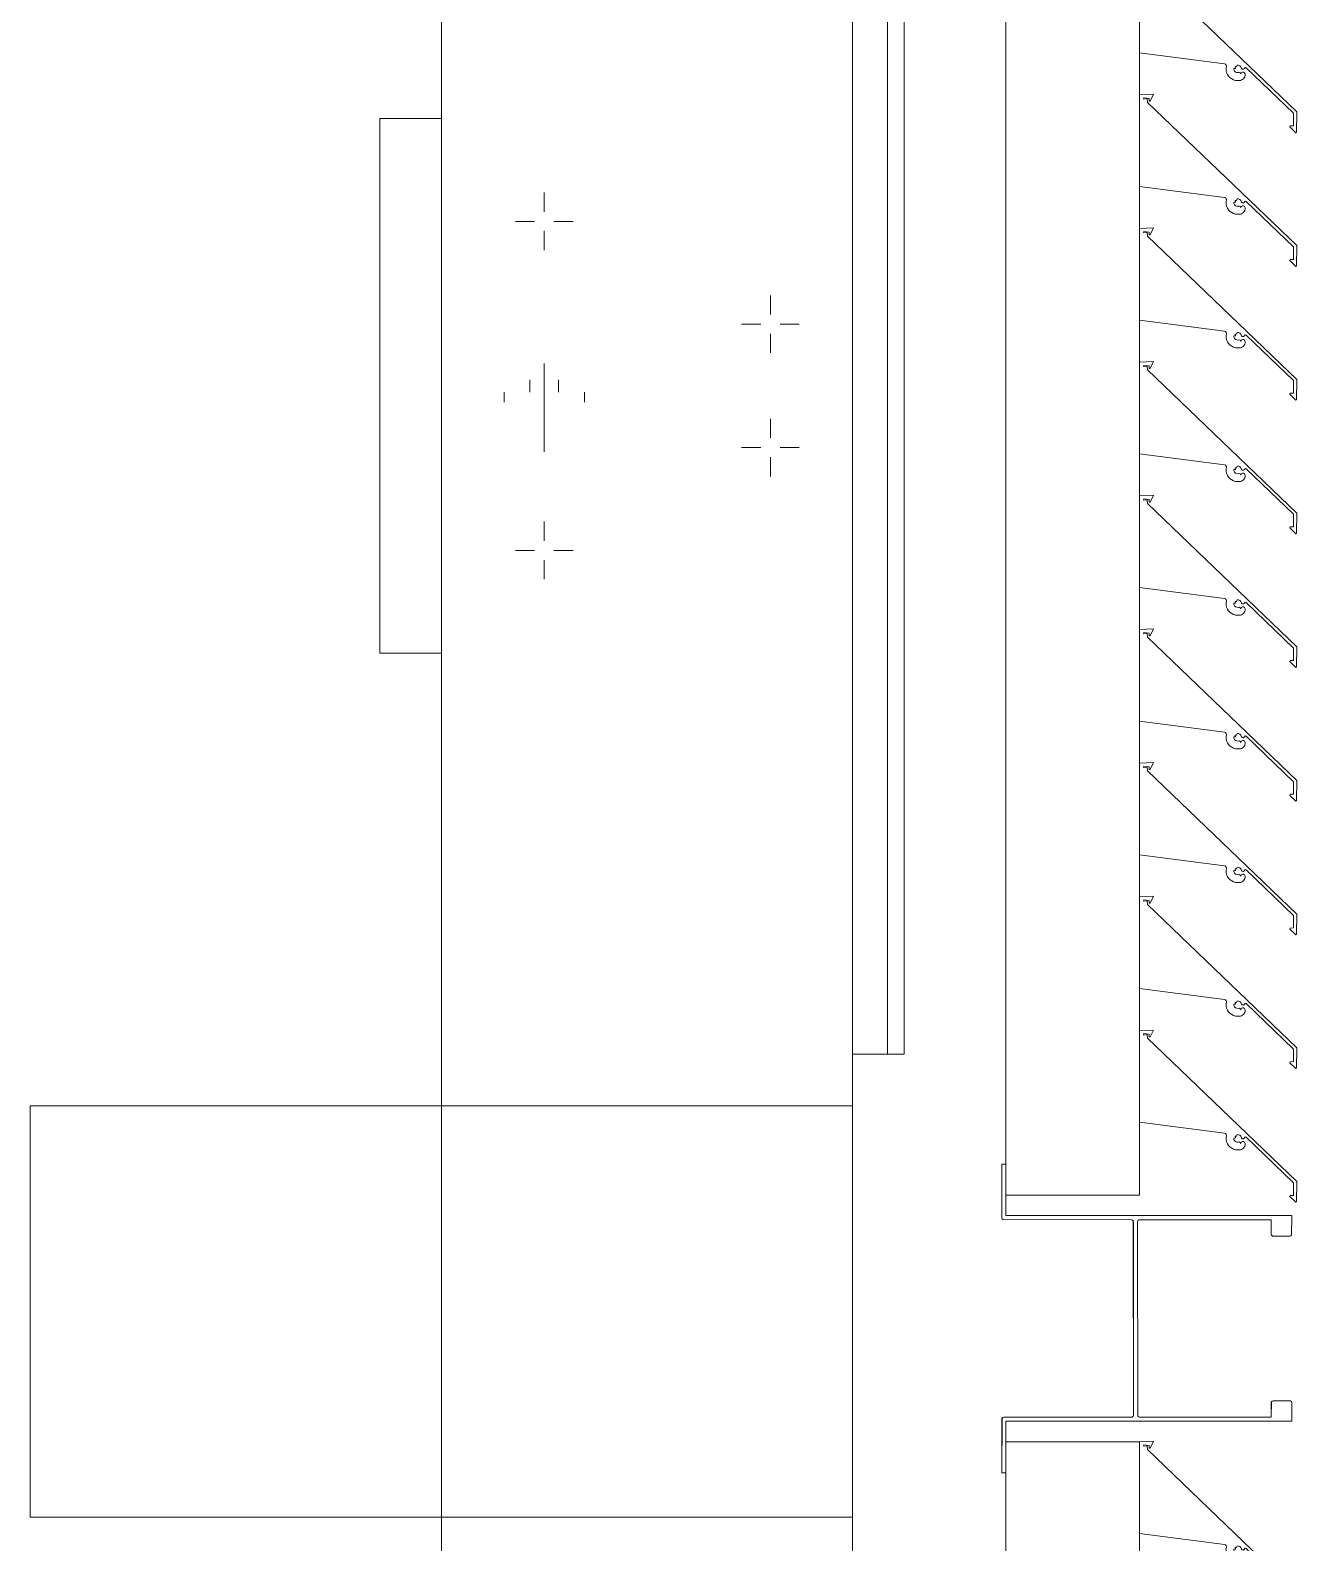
# Model space of a CAD drawing. Header units: millimetres. Extents: x -220592 to 404889, y -217665 to 38245.
# Drawn here: x -720.58 to -714.42, y -1257.31 to -1249.95 of the extents above; entities that cross this region are included whole.
import ezdxf

# ---------------------------------------------------------------- set-up
doc = ezdxf.new("R2010")
doc.units = ezdxf.units.MM
doc.linetypes.add('XKITLINE00', pattern=[0])
doc.linetypes.add('XKITLINE02', pattern=[4, 2, -2])
doc.layers.add('Bolt', color=7, linetype='Continuous', lineweight=0)
doc.layers.add('Part', color=7, linetype='Continuous', lineweight=0)

# ---------------------------------------------------------------- blocks, each defined once
blk = doc.blocks.new('*A15046')
at = {"layer": 'Part', "color": 7, "linetype": 'XKITLINE00', "lineweight": 0}
for p, q in [((92.53, 356.643483), (92.53, 93.899527)), ((94.53, 93.899527), (94.53, 244.699959))]:
    blk.add_line(p, q, dxfattribs=at)
blk = doc.blocks.new('*A15638')
at = {"layer": 'Part', "color": 7, "linetype": 'XKITLINE00', "lineweight": 0}
for p, q in [((94.700136, 154.15), (94.700136, 181.4)), ((94.780136, 154.15), (94.780136, 181.4)), ((94.53, 154.15), (94.780136, 154.15))]:
    blk.add_line(p, q, dxfattribs=at)
blk = doc.blocks.new('*A15646')
at = {"layer": 'Part', "color": 7, "linetype": 'XKITLINE00', "lineweight": 0}
for p, q in [((95.925304, 167.26533), (95.275304, 167.26533)), ((95.275304, 167.26533), (95.275304, 153.465444)), ((95.925304, 167.26533), (95.925304, 153.465444)), ((95.925304, 153.465444), (95.275304, 153.465444))]:
    blk.add_line(p, q, dxfattribs=at)
blk = doc.blocks.new('*A15658')
at = {"layer": 'Part', "color": 7, "linetype": 'XKITLINE00', "lineweight": 0}
for p, q in [((95.925304, 159.465326), (95.992799, 159.46794)), ((95.947029, 159.450196), (95.944993, 159.443623)), ((95.944993, 159.443623), (95.962009, 159.446527)), ((95.972012, 159.447056), (95.947029, 159.450196)), ((95.962009, 159.446527), (95.964906, 159.427984)), ((95.972141, 159.434865), (95.972012, 159.447056)), ((95.992799, 159.46794), (95.977264, 159.434453)), ((95.964906, 159.427984), (96.690028, 158.731738)), ((95.977264, 159.434453), (95.972141, 159.434865)), ((96.339112, 158.966618), (95.925304, 159.019622)), ((96.344187, 158.964428), (96.339112, 158.966618)), ((96.347324, 158.959876), (96.344187, 158.964428)), ((96.346077, 158.94422), (96.347563, 158.954354)), ((96.346452, 158.933984), (96.346077, 158.94422)), ((96.348675, 158.923985), (96.346452, 158.933984)), ((96.347563, 158.954354), (96.347324, 158.959876)), ((96.391775, 158.943926), (96.38407, 158.94282)), ((96.38407, 158.94282), (96.384639, 158.936336)), ((96.384639, 158.936336), (96.387441, 158.930462)), ((96.387441, 158.930462), (96.392123, 158.92594)), ((96.397771, 158.95193), (96.390606, 158.950986)), ((96.390606, 158.950986), (96.391775, 158.943926)), ((96.400093, 158.95932), (96.397771, 158.95193)), ((96.406765, 158.958898), (96.400093, 158.95932)), ((96.412841, 158.956108), (96.406765, 158.958898)), ((96.417508, 158.951322), (96.412841, 158.956108)), ((96.420622, 158.943748), (96.417508, 158.951322)), ((96.424805, 158.939591), (96.420622, 158.943748)), ((96.430699, 158.939385), (96.424805, 158.939591)), ((96.435163, 158.943239), (96.430699, 158.939385)), ((96.438818, 158.947866), (96.435163, 158.943239)), ((96.443977, 158.946774), (96.438818, 158.947866)), ((96.674993, 158.725371), (96.443977, 158.946774)), ((96.352673, 158.914555), (96.348675, 158.923985)), ((96.358313, 158.906005), (96.352673, 158.914555)), ((96.365409, 158.898618), (96.358313, 158.906005)), ((96.373725, 158.89264), (96.365409, 158.898618)), ((96.382988, 158.888267), (96.373725, 158.89264)), ((96.392889, 158.885644), (96.382988, 158.888267)), ((96.392123, 158.92594), (96.398091, 158.923342)), ((96.403102, 158.884859), (96.392889, 158.885644)), ((96.398091, 158.923342), (96.404591, 158.922998)), ((96.409901, 158.884957), (96.403102, 158.884859)), ((96.404591, 158.922998), (96.410509, 158.923903)), ((96.415629, 158.885593), (96.409901, 158.884957)), ((96.410509, 158.923903), (96.41532, 158.921496)), ((96.41532, 158.921496), (96.41735, 158.916515)), ((96.42113, 158.887312), (96.415629, 158.885593)), ((96.41735, 158.916515), (96.420292, 158.921987)), ((96.420292, 158.921987), (96.425448, 158.925205)), ((96.4262, 158.890052), (96.42113, 158.887312)), ((96.425448, 158.925205), (96.431526, 158.925193)), ((96.430653, 158.89371), (96.4262, 158.890052)), ((96.434325, 158.898153), (96.430653, 158.89371)), ((96.431526, 158.925193), (96.43667, 158.921956)), ((96.437079, 158.903216), (96.434325, 158.898153)), ((96.43667, 158.921956), (96.43931, 158.916482)), ((96.438814, 158.908712), (96.437079, 158.903216)), ((96.43931, 158.916482), (96.438814, 158.908712)), ((96.67465, 158.664025), (96.674993, 158.725371)), ((96.690028, 158.731738), (96.689475, 158.632587)), ((96.656145, 158.659007), (96.65723, 158.663928)), ((96.684794, 158.630119), (96.656145, 158.659007)), ((96.65723, 158.663928), (96.67465, 158.664025)), ((96.689475, 158.632587), (96.684794, 158.630119))]:
    blk.add_line(p, q, dxfattribs=at)
blk = doc.blocks.new('*A15659')
at = {"layer": 'Part', "color": 7, "linetype": 'XKITLINE00', "lineweight": 0}
for p, q in [((95.925304, 158.815326), (95.992799, 158.81794)), ((95.947029, 158.800196), (95.944993, 158.793623)), ((95.944993, 158.793623), (95.962009, 158.796527)), ((95.972012, 158.797056), (95.947029, 158.800196)), ((95.962009, 158.796527), (95.964906, 158.777984)), ((95.972141, 158.784865), (95.972012, 158.797056)), ((95.977264, 158.784453), (95.972141, 158.784865)), ((95.992799, 158.81794), (95.977264, 158.784453)), ((95.964906, 158.777984), (96.690028, 158.081738)), ((96.339112, 158.316618), (95.925304, 158.369622)), ((96.344187, 158.314428), (96.339112, 158.316618)), ((96.347324, 158.309876), (96.344187, 158.314428)), ((96.346077, 158.29422), (96.347563, 158.304354)), ((96.346452, 158.283984), (96.346077, 158.29422)), ((96.348675, 158.273985), (96.346452, 158.283984)), ((96.347563, 158.304354), (96.347324, 158.309876)), ((96.352673, 158.264555), (96.348675, 158.273985)), ((96.391775, 158.293926), (96.38407, 158.29282)), ((96.38407, 158.29282), (96.384639, 158.286336)), ((96.384639, 158.286336), (96.387441, 158.280462)), ((96.387441, 158.280462), (96.392123, 158.27594)), ((96.397771, 158.30193), (96.390606, 158.300986)), ((96.390606, 158.300986), (96.391775, 158.293926)), ((96.392123, 158.27594), (96.398091, 158.273342)), ((96.400093, 158.30932), (96.397771, 158.30193)), ((96.398091, 158.273342), (96.404591, 158.272998)), ((96.406765, 158.308898), (96.400093, 158.30932)), ((96.404591, 158.272998), (96.410509, 158.273903)), ((96.412841, 158.306108), (96.406765, 158.308898)), ((96.410509, 158.273903), (96.41532, 158.271496)), ((96.417508, 158.301322), (96.412841, 158.306108)), ((96.41532, 158.271496), (96.41735, 158.266515)), ((96.41735, 158.266515), (96.420292, 158.271987)), ((96.420622, 158.293748), (96.417508, 158.301322)), ((96.420292, 158.271987), (96.425448, 158.275205)), ((96.424805, 158.289591), (96.420622, 158.293748)), ((96.430699, 158.289385), (96.424805, 158.289591)), ((96.425448, 158.275205), (96.431526, 158.275193)), ((96.435163, 158.293239), (96.430699, 158.289385)), ((96.431526, 158.275193), (96.43667, 158.271956)), ((96.438818, 158.297866), (96.435163, 158.293239)), ((96.43667, 158.271956), (96.43931, 158.266482)), ((96.443977, 158.296774), (96.438818, 158.297866)), ((96.674993, 158.075371), (96.443977, 158.296774)), ((96.358313, 158.256005), (96.352673, 158.264555)), ((96.365409, 158.248618), (96.358313, 158.256005)), ((96.373725, 158.24264), (96.365409, 158.248618)), ((96.382988, 158.238267), (96.373725, 158.24264)), ((96.392889, 158.235644), (96.382988, 158.238267)), ((96.403102, 158.234859), (96.392889, 158.235644)), ((96.409901, 158.234957), (96.403102, 158.234859)), ((96.415629, 158.235593), (96.409901, 158.234957)), ((96.42113, 158.237312), (96.415629, 158.235593)), ((96.4262, 158.240052), (96.42113, 158.237312)), ((96.430653, 158.24371), (96.4262, 158.240052)), ((96.434325, 158.248153), (96.430653, 158.24371)), ((96.437079, 158.253216), (96.434325, 158.248153)), ((96.438814, 158.258712), (96.437079, 158.253216)), ((96.43931, 158.266482), (96.438814, 158.258712)), ((96.67465, 158.014025), (96.674993, 158.075371)), ((96.690028, 158.081738), (96.689475, 157.982587)), ((96.656145, 158.009007), (96.65723, 158.013928)), ((96.684794, 157.980119), (96.656145, 158.009007)), ((96.65723, 158.013928), (96.67465, 158.014025)), ((96.689475, 157.982587), (96.684794, 157.980119))]:
    blk.add_line(p, q, dxfattribs=at)
blk = doc.blocks.new('*A15660')
at = {"layer": 'Part', "color": 7, "linetype": 'XKITLINE00', "lineweight": 0}
for p, q in [((95.925304, 158.165326), (95.992799, 158.16794)), ((95.947029, 158.150196), (95.944993, 158.143623)), ((95.944993, 158.143623), (95.962009, 158.146527)), ((95.972012, 158.147056), (95.947029, 158.150196)), ((95.962009, 158.146527), (95.964906, 158.127984)), ((95.964906, 158.127984), (96.690028, 157.431738)), ((95.972141, 158.134865), (95.972012, 158.147056)), ((95.977264, 158.134453), (95.972141, 158.134865)), ((95.992799, 158.16794), (95.977264, 158.134453)), ((96.339112, 157.666618), (95.925304, 157.719622)), ((96.344187, 157.664428), (96.339112, 157.666618)), ((96.347324, 157.659876), (96.344187, 157.664428)), ((96.346077, 157.64422), (96.347563, 157.654354)), ((96.346452, 157.633984), (96.346077, 157.64422)), ((96.348675, 157.623985), (96.346452, 157.633984)), ((96.347563, 157.654354), (96.347324, 157.659876)), ((96.352673, 157.614555), (96.348675, 157.623985)), ((96.358313, 157.606005), (96.352673, 157.614555)), ((96.365409, 157.598618), (96.358313, 157.606005)), ((96.391775, 157.643926), (96.38407, 157.64282)), ((96.38407, 157.64282), (96.384639, 157.636336)), ((96.384639, 157.636336), (96.387441, 157.630462)), ((96.387441, 157.630462), (96.392123, 157.62594)), ((96.397771, 157.65193), (96.390606, 157.650986)), ((96.390606, 157.650986), (96.391775, 157.643926)), ((96.392123, 157.62594), (96.398091, 157.623342)), ((96.400093, 157.65932), (96.397771, 157.65193)), ((96.398091, 157.623342), (96.404591, 157.622998)), ((96.406765, 157.658898), (96.400093, 157.65932)), ((96.404591, 157.622998), (96.410509, 157.623903)), ((96.412841, 157.656108), (96.406765, 157.658898)), ((96.410509, 157.623903), (96.41532, 157.621496)), ((96.417508, 157.651322), (96.412841, 157.656108)), ((96.41532, 157.621496), (96.41735, 157.616515)), ((96.41735, 157.616515), (96.420292, 157.621987)), ((96.420622, 157.643748), (96.417508, 157.651322)), ((96.420292, 157.621987), (96.425448, 157.625205)), ((96.424805, 157.639591), (96.420622, 157.643748)), ((96.430699, 157.639385), (96.424805, 157.639591)), ((96.425448, 157.625205), (96.431526, 157.625193)), ((96.435163, 157.643239), (96.430699, 157.639385)), ((96.431526, 157.625193), (96.43667, 157.621956)), ((96.438818, 157.647866), (96.435163, 157.643239)), ((96.43667, 157.621956), (96.43931, 157.616482)), ((96.438814, 157.608712), (96.437079, 157.603216)), ((96.43931, 157.616482), (96.438814, 157.608712)), ((96.443977, 157.646774), (96.438818, 157.647866)), ((96.674993, 157.425371), (96.443977, 157.646774)), ((96.373725, 157.59264), (96.365409, 157.598618)), ((96.382988, 157.588267), (96.373725, 157.59264)), ((96.392889, 157.585644), (96.382988, 157.588267)), ((96.403102, 157.584859), (96.392889, 157.585644)), ((96.409901, 157.584957), (96.403102, 157.584859)), ((96.415629, 157.585593), (96.409901, 157.584957)), ((96.42113, 157.587312), (96.415629, 157.585593)), ((96.4262, 157.590052), (96.42113, 157.587312)), ((96.430653, 157.59371), (96.4262, 157.590052)), ((96.434325, 157.598153), (96.430653, 157.59371)), ((96.437079, 157.603216), (96.434325, 157.598153)), ((96.67465, 157.364025), (96.674993, 157.425371)), ((96.690028, 157.431738), (96.689475, 157.332587)), ((96.656145, 157.359007), (96.65723, 157.363928)), ((96.684794, 157.330119), (96.656145, 157.359007)), ((96.65723, 157.363928), (96.67465, 157.364025)), ((96.689475, 157.332587), (96.684794, 157.330119))]:
    blk.add_line(p, q, dxfattribs=at)
blk = doc.blocks.new('*A15661')
at = {"layer": 'Part', "color": 7, "linetype": 'XKITLINE00', "lineweight": 0}
for p, q in [((95.925304, 157.515326), (95.992799, 157.51794)), ((95.947029, 157.500196), (95.944993, 157.493623)), ((95.944993, 157.493623), (95.962009, 157.496527)), ((95.972012, 157.497056), (95.947029, 157.500196)), ((95.962009, 157.496527), (95.964906, 157.477984)), ((95.964906, 157.477984), (96.690028, 156.781738)), ((95.972141, 157.484865), (95.972012, 157.497056)), ((95.977264, 157.484453), (95.972141, 157.484865)), ((95.992799, 157.51794), (95.977264, 157.484453)), ((96.339112, 157.016618), (95.925304, 157.069622)), ((96.344187, 157.014428), (96.339112, 157.016618)), ((96.347324, 157.009876), (96.344187, 157.014428)), ((96.346077, 156.99422), (96.347563, 157.004354)), ((96.346452, 156.983984), (96.346077, 156.99422)), ((96.348675, 156.973985), (96.346452, 156.983984)), ((96.347563, 157.004354), (96.347324, 157.009876)), ((96.352673, 156.964555), (96.348675, 156.973985)), ((96.358313, 156.956005), (96.352673, 156.964555)), ((96.365409, 156.948618), (96.358313, 156.956005)), ((96.373725, 156.94264), (96.365409, 156.948618)), ((96.391775, 156.993926), (96.38407, 156.99282)), ((96.38407, 156.99282), (96.384639, 156.986336)), ((96.384639, 156.986336), (96.387441, 156.980462)), ((96.387441, 156.980462), (96.392123, 156.97594)), ((96.397771, 157.00193), (96.390606, 157.000986)), ((96.390606, 157.000986), (96.391775, 156.993926)), ((96.392123, 156.97594), (96.398091, 156.973342)), ((96.400093, 157.00932), (96.397771, 157.00193)), ((96.398091, 156.973342), (96.404591, 156.972998)), ((96.406765, 157.008898), (96.400093, 157.00932)), ((96.404591, 156.972998), (96.410509, 156.973903)), ((96.412841, 157.006108), (96.406765, 157.008898)), ((96.410509, 156.973903), (96.41532, 156.971496)), ((96.417508, 157.001322), (96.412841, 157.006108)), ((96.41532, 156.971496), (96.41735, 156.966515)), ((96.41735, 156.966515), (96.420292, 156.971987)), ((96.420622, 156.993748), (96.417508, 157.001322)), ((96.420292, 156.971987), (96.425448, 156.975205)), ((96.424805, 156.989591), (96.420622, 156.993748)), ((96.430699, 156.989385), (96.424805, 156.989591)), ((96.425448, 156.975205), (96.431526, 156.975193)), ((96.430653, 156.94371), (96.4262, 156.940052)), ((96.434325, 156.948153), (96.430653, 156.94371)), ((96.435163, 156.993239), (96.430699, 156.989385)), ((96.431526, 156.975193), (96.43667, 156.971956)), ((96.437079, 156.953216), (96.434325, 156.948153)), ((96.438818, 156.997866), (96.435163, 156.993239)), ((96.43667, 156.971956), (96.43931, 156.966482)), ((96.438814, 156.958712), (96.437079, 156.953216)), ((96.43931, 156.966482), (96.438814, 156.958712)), ((96.443977, 156.996774), (96.438818, 156.997866)), ((96.674993, 156.775371), (96.443977, 156.996774)), ((96.382988, 156.938267), (96.373725, 156.94264)), ((96.392889, 156.935644), (96.382988, 156.938267)), ((96.403102, 156.934859), (96.392889, 156.935644)), ((96.409901, 156.934957), (96.403102, 156.934859)), ((96.415629, 156.935593), (96.409901, 156.934957)), ((96.42113, 156.937312), (96.415629, 156.935593)), ((96.4262, 156.940052), (96.42113, 156.937312)), ((96.67465, 156.714025), (96.674993, 156.775371)), ((96.690028, 156.781738), (96.689475, 156.682587)), ((96.656145, 156.709007), (96.65723, 156.713928)), ((96.684794, 156.680119), (96.656145, 156.709007)), ((96.65723, 156.713928), (96.67465, 156.714025)), ((96.689475, 156.682587), (96.684794, 156.680119))]:
    blk.add_line(p, q, dxfattribs=at)
blk = doc.blocks.new('*A15662')
at = {"layer": 'Part', "color": 7, "linetype": 'XKITLINE00', "lineweight": 0}
for p, q in [((95.925304, 156.865326), (95.992799, 156.86794)), ((95.947029, 156.850196), (95.944993, 156.843623)), ((95.944993, 156.843623), (95.962009, 156.846527)), ((95.972012, 156.847056), (95.947029, 156.850196)), ((95.962009, 156.846527), (95.964906, 156.827984)), ((95.964906, 156.827984), (96.690028, 156.131738)), ((95.972141, 156.834865), (95.972012, 156.847056)), ((95.977264, 156.834453), (95.972141, 156.834865)), ((95.992799, 156.86794), (95.977264, 156.834453)), ((96.339112, 156.366618), (95.925304, 156.419622)), ((96.344187, 156.364428), (96.339112, 156.366618)), ((96.347324, 156.359876), (96.344187, 156.364428)), ((96.347563, 156.354354), (96.347324, 156.359876)), ((96.400093, 156.35932), (96.397771, 156.35193)), ((96.406765, 156.358898), (96.400093, 156.35932)), ((96.412841, 156.356108), (96.406765, 156.358898)), ((96.417508, 156.351322), (96.412841, 156.356108)), ((96.346077, 156.34422), (96.347563, 156.354354)), ((96.346452, 156.333984), (96.346077, 156.34422)), ((96.348675, 156.323985), (96.346452, 156.333984)), ((96.352673, 156.314555), (96.348675, 156.323985)), ((96.358313, 156.306005), (96.352673, 156.314555)), ((96.365409, 156.298618), (96.358313, 156.306005)), ((96.373725, 156.29264), (96.365409, 156.298618)), ((96.382988, 156.288267), (96.373725, 156.29264)), ((96.392889, 156.285644), (96.382988, 156.288267)), ((96.391775, 156.343926), (96.38407, 156.34282)), ((96.38407, 156.34282), (96.384639, 156.336336)), ((96.384639, 156.336336), (96.387441, 156.330462)), ((96.387441, 156.330462), (96.392123, 156.32594)), ((96.397771, 156.35193), (96.390606, 156.350986)), ((96.390606, 156.350986), (96.391775, 156.343926)), ((96.392123, 156.32594), (96.398091, 156.323342)), ((96.403102, 156.284859), (96.392889, 156.285644)), ((96.398091, 156.323342), (96.404591, 156.322998)), ((96.409901, 156.284957), (96.403102, 156.284859)), ((96.404591, 156.322998), (96.410509, 156.323903)), ((96.415629, 156.285593), (96.409901, 156.284957)), ((96.410509, 156.323903), (96.41532, 156.321496)), ((96.41532, 156.321496), (96.41735, 156.316515)), ((96.42113, 156.287312), (96.415629, 156.285593)), ((96.41735, 156.316515), (96.420292, 156.321987)), ((96.420622, 156.343748), (96.417508, 156.351322)), ((96.420292, 156.321987), (96.425448, 156.325205)), ((96.424805, 156.339591), (96.420622, 156.343748)), ((96.4262, 156.290052), (96.42113, 156.287312)), ((96.430699, 156.339385), (96.424805, 156.339591)), ((96.425448, 156.325205), (96.431526, 156.325193)), ((96.430653, 156.29371), (96.4262, 156.290052)), ((96.434325, 156.298153), (96.430653, 156.29371)), ((96.435163, 156.343239), (96.430699, 156.339385)), ((96.431526, 156.325193), (96.43667, 156.321956)), ((96.437079, 156.303216), (96.434325, 156.298153)), ((96.438818, 156.347866), (96.435163, 156.343239)), ((96.43667, 156.321956), (96.43931, 156.316482)), ((96.438814, 156.308712), (96.437079, 156.303216)), ((96.43931, 156.316482), (96.438814, 156.308712)), ((96.443977, 156.346774), (96.438818, 156.347866)), ((96.674993, 156.125371), (96.443977, 156.346774)), ((96.656145, 156.059007), (96.65723, 156.063928)), ((96.65723, 156.063928), (96.67465, 156.064025)), ((96.67465, 156.064025), (96.674993, 156.125371)), ((96.690028, 156.131738), (96.689475, 156.032587)), ((96.684794, 156.030119), (96.656145, 156.059007)), ((96.689475, 156.032587), (96.684794, 156.030119))]:
    blk.add_line(p, q, dxfattribs=at)
blk = doc.blocks.new('*A15663')
at = {"layer": 'Part', "color": 7, "linetype": 'XKITLINE00', "lineweight": 0}
for p, q in [((92.53, 158.7), (92.230136, 158.7)), ((92.230136, 158.7), (92.230136, 156.1)), ((92.230136, 156.1), (92.53, 156.1))]:
    blk.add_line(p, q, dxfattribs=at)
blk = doc.blocks.new('*A15664')
at = {"layer": 'Bolt', "color": 7, "linetype": 'XKITLINE02', "lineweight": 0}
for p, q in [((93.030136, 157.5092), (93.030136, 157.08)), ((92.960136, 157.43), (92.960136, 157.37)), ((93.100136, 157.43), (93.100136, 157.37)), ((92.835136, 157.37), (92.835136, 157.32)), ((93.225136, 157.37), (93.225136, 157.32))]:
    blk.add_line(p, q, dxfattribs=at)
blk = doc.blocks.new('*A15665')
at = {"layer": 'Bolt', "color": 7, "linetype": 'XKITLINE00', "lineweight": 0}
for p, q in [((94.130136, 157.84), (94.130136, 157.74676)), ((93.990136, 157.7), (94.083376, 157.7)), ((94.270136, 157.7), (94.176896, 157.7)), ((94.130136, 157.56), (94.130136, 157.65324)), ((94.130136, 157.24), (94.130136, 157.14676)), ((93.990136, 157.1), (94.083376, 157.1)), ((94.270136, 157.1), (94.176896, 157.1)), ((94.130136, 156.96), (94.130136, 157.05324))]:
    blk.add_line(p, q, dxfattribs=at)
blk = doc.blocks.new('*A15666')
at = {"layer": 'Bolt', "color": 7, "linetype": 'XKITLINE00', "lineweight": 0}
for p, q in [((93.030136, 158.34), (93.030136, 158.24676)), ((92.890136, 158.2), (92.983376, 158.2)), ((93.170136, 158.2), (93.076896, 158.2)), ((93.030136, 158.06), (93.030136, 158.15324)), ((93.030136, 156.74), (93.030136, 156.64676)), ((92.890136, 156.6), (92.983376, 156.6)), ((93.170136, 156.6), (93.076896, 156.6)), ((93.030136, 156.46), (93.030136, 156.55324))]:
    blk.add_line(p, q, dxfattribs=at)
blk = doc.blocks.new('*A15690')
at = {"layer": 'Part', "color": 7, "linetype": 'XKITLINE00', "lineweight": 0}
for p, q in [((95.275085, 153.61533), (95.255085, 153.615327)), ((95.255085, 153.615327), (95.255131, 153.355327)), ((95.255131, 153.355327), (95.256817, 153.349771)), ((95.256817, 153.349771), (95.261306, 153.346089)), ((95.261306, 153.346089), (95.261681, 153.346088)), ((95.275632, 153.36533), (96.665129, 153.365573)), ((95.890688, 153.343752), (95.894372, 153.339265)), ((96.565132, 153.34545), (96.565145, 153.275555)), ((95.894372, 153.339265), (95.895134, 153.335438)), ((95.895134, 153.335438), (95.895298, 152.395438)), ((96.565145, 153.275555), (96.566831, 153.27)), ((96.566831, 153.27), (96.571319, 153.266318)), ((96.571319, 153.266318), (96.571698, 153.266314)), ((96.566048, 152.459382), (96.5653, 152.385555)), ((96.569731, 152.463871), (96.566048, 152.459382)), ((96.575286, 152.465557), (96.569731, 152.463871)), ((96.659113, 152.46481), (96.575286, 152.465557)), ((95.259745, 152.383642), (95.256062, 152.379154)), ((95.2653, 152.385328), (95.259745, 152.383642)), ((95.889127, 152.386198), (95.2653, 152.385328)), ((95.893614, 152.389882), (95.889127, 152.386198)), ((95.895298, 152.395438), (95.893614, 152.389882)), ((96.5653, 152.385555), (95.925456, 152.385444)), ((95.256062, 152.379154), (95.255347, 152.115327)), ((95.255347, 152.115327), (95.25585, 152.115327))]:
    blk.add_line(p, q, dxfattribs=at)
blk = doc.blocks.new('*A15705')
at = {"layer": 'Part', "color": 7, "linetype": 'XKITLINE00', "lineweight": 0}
for p, q in [((95.275588, 153.615225), (95.255588, 153.615222)), ((95.255588, 153.615222), (95.255633, 153.355222)), ((95.275632, 153.365225), (95.275588, 153.615225)), ((95.255633, 153.355222), (95.25732, 153.349666)), ((95.25732, 153.349666), (95.261808, 153.345984)), ((95.261808, 153.345984), (95.885635, 153.345332)), ((96.665632, 153.365468), (95.275632, 153.365225)), ((95.885635, 153.345332), (95.891191, 153.343647)), ((95.891191, 153.343647), (95.894875, 153.33916)), ((95.915637, 153.335337), (95.917321, 153.340893)), ((95.917321, 153.340893), (95.921808, 153.344577)), ((95.921808, 153.344577), (96.565635, 153.34545)), ((96.565635, 153.34545), (96.565647, 153.27545)), ((96.664887, 153.271641), (96.665632, 153.365468)), ((95.894875, 153.33916), (95.895637, 153.335333)), ((95.895637, 153.335333), (95.895801, 152.395333)), ((95.916563, 152.39151), (95.915637, 153.335337)), ((96.565647, 153.27545), (96.567334, 153.269895)), ((96.567334, 153.269895), (96.571822, 153.266213)), ((96.571822, 153.266213), (96.655649, 153.265466)), ((96.655649, 153.265466), (96.661204, 153.267152)), ((96.661204, 153.267152), (96.664887, 153.271641)), ((96.566551, 152.459277), (96.565803, 152.38545)), ((96.570233, 152.463766), (96.566551, 152.459277)), ((96.575789, 152.465452), (96.570233, 152.463766)), ((96.659616, 152.464706), (96.575789, 152.465452)), ((96.664104, 152.461023), (96.659616, 152.464706)), ((96.66579, 152.455468), (96.664104, 152.461023)), ((95.260247, 152.383537), (95.256565, 152.379049)), ((95.265803, 152.385223), (95.260247, 152.383537)), ((95.889629, 152.386094), (95.265803, 152.385223)), ((95.894117, 152.389777), (95.889629, 152.386094)), ((95.895801, 152.395333), (95.894117, 152.389777)), ((95.920247, 152.387023), (95.916563, 152.39151)), ((95.925803, 152.385339), (95.920247, 152.387023)), ((96.565803, 152.38545), (95.925803, 152.385339)), ((96.665806, 152.365468), (96.66579, 152.455468)), ((95.256565, 152.379049), (95.25585, 152.115222)), ((95.275806, 152.365225), (96.665806, 152.365468)), ((95.27585, 152.115225), (95.275806, 152.365225)), ((95.25585, 152.115222), (95.27585, 152.115225))]:
    blk.add_line(p, q, dxfattribs=at)
blk = doc.blocks.new('*A15706')
at = {"layer": 'Part', "color": 7, "linetype": 'XKITLINE00', "lineweight": 0}
for p, q in [((95.925304, 156.215326), (95.992799, 156.21794)), ((95.992799, 156.21794), (95.977264, 156.184453)), ((95.947029, 156.200196), (95.944993, 156.193623)), ((95.944993, 156.193623), (95.962009, 156.196527)), ((95.972012, 156.197056), (95.947029, 156.200196)), ((95.962009, 156.196527), (95.964906, 156.177984)), ((95.964906, 156.177984), (96.690028, 155.481738)), ((95.972141, 156.184865), (95.972012, 156.197056)), ((95.977264, 156.184453), (95.972141, 156.184865)), ((96.339112, 155.716618), (95.925304, 155.769622)), ((96.344187, 155.714428), (96.339112, 155.716618)), ((96.347324, 155.709876), (96.344187, 155.714428)), ((96.346077, 155.69422), (96.347563, 155.704354)), ((96.346452, 155.683984), (96.346077, 155.69422)), ((96.347563, 155.704354), (96.347324, 155.709876)), ((96.391775, 155.693926), (96.38407, 155.69282)), ((96.397771, 155.70193), (96.390606, 155.700986)), ((96.390606, 155.700986), (96.391775, 155.693926)), ((96.400093, 155.70932), (96.397771, 155.70193)), ((96.406765, 155.708898), (96.400093, 155.70932)), ((96.412841, 155.706108), (96.406765, 155.708898)), ((96.417508, 155.701322), (96.412841, 155.706108)), ((96.420622, 155.693748), (96.417508, 155.701322)), ((96.424805, 155.689591), (96.420622, 155.693748)), ((96.435163, 155.693239), (96.430699, 155.689385)), ((96.438818, 155.697866), (96.435163, 155.693239)), ((96.443977, 155.696774), (96.438818, 155.697866)), ((96.674993, 155.475371), (96.443977, 155.696774)), ((96.348675, 155.673985), (96.346452, 155.683984)), ((96.352673, 155.664555), (96.348675, 155.673985)), ((96.358313, 155.656005), (96.352673, 155.664555)), ((96.365409, 155.648618), (96.358313, 155.656005)), ((96.373725, 155.64264), (96.365409, 155.648618)), ((96.382988, 155.638267), (96.373725, 155.64264)), ((96.392889, 155.635644), (96.382988, 155.638267)), ((96.38407, 155.69282), (96.384639, 155.686336)), ((96.384639, 155.686336), (96.387441, 155.680462)), ((96.387441, 155.680462), (96.392123, 155.67594)), ((96.392123, 155.67594), (96.398091, 155.673342)), ((96.403102, 155.634859), (96.392889, 155.635644)), ((96.398091, 155.673342), (96.404591, 155.672998)), ((96.409901, 155.634957), (96.403102, 155.634859)), ((96.404591, 155.672998), (96.410509, 155.673903)), ((96.415629, 155.635593), (96.409901, 155.634957)), ((96.410509, 155.673903), (96.41532, 155.671496)), ((96.41532, 155.671496), (96.41735, 155.666515)), ((96.42113, 155.637312), (96.415629, 155.635593)), ((96.41735, 155.666515), (96.420292, 155.671987)), ((96.420292, 155.671987), (96.425448, 155.675205)), ((96.4262, 155.640052), (96.42113, 155.637312)), ((96.430699, 155.689385), (96.424805, 155.689591)), ((96.425448, 155.675205), (96.431526, 155.675193)), ((96.430653, 155.64371), (96.4262, 155.640052)), ((96.434325, 155.648153), (96.430653, 155.64371)), ((96.431526, 155.675193), (96.43667, 155.671956)), ((96.437079, 155.653216), (96.434325, 155.648153)), ((96.43667, 155.671956), (96.43931, 155.666482)), ((96.438814, 155.658712), (96.437079, 155.653216)), ((96.43931, 155.666482), (96.438814, 155.658712)), ((96.67465, 155.414025), (96.674993, 155.475371)), ((96.690028, 155.481738), (96.689475, 155.382587)), ((96.656145, 155.409007), (96.65723, 155.413928)), ((96.684794, 155.380119), (96.656145, 155.409007)), ((96.65723, 155.413928), (96.67465, 155.414025)), ((96.689475, 155.382587), (96.684794, 155.380119))]:
    blk.add_line(p, q, dxfattribs=at)
blk = doc.blocks.new('*A15707')
at = {"layer": 'Part', "color": 7, "linetype": 'XKITLINE00', "lineweight": 0}
for p, q in [((95.925304, 155.565326), (95.992799, 155.56794)), ((95.947029, 155.550196), (95.944993, 155.543623)), ((95.944993, 155.543623), (95.962009, 155.546527)), ((95.972012, 155.547056), (95.947029, 155.550196)), ((95.962009, 155.546527), (95.964906, 155.527984)), ((95.972141, 155.534865), (95.972012, 155.547056)), ((95.992799, 155.56794), (95.977264, 155.534453)), ((95.964906, 155.527984), (96.690028, 154.831738)), ((95.977264, 155.534453), (95.972141, 155.534865)), ((96.339112, 155.066618), (95.925304, 155.119622)), ((96.344187, 155.064428), (96.339112, 155.066618)), ((96.347324, 155.059876), (96.344187, 155.064428)), ((96.346077, 155.04422), (96.347563, 155.054354)), ((96.346452, 155.033984), (96.346077, 155.04422)), ((96.348675, 155.023985), (96.346452, 155.033984)), ((96.347563, 155.054354), (96.347324, 155.059876)), ((96.391775, 155.043926), (96.38407, 155.04282)), ((96.38407, 155.04282), (96.384639, 155.036336)), ((96.384639, 155.036336), (96.387441, 155.030462)), ((96.397771, 155.05193), (96.390606, 155.050986)), ((96.390606, 155.050986), (96.391775, 155.043926)), ((96.400093, 155.05932), (96.397771, 155.05193)), ((96.406765, 155.058898), (96.400093, 155.05932)), ((96.412841, 155.056108), (96.406765, 155.058898)), ((96.417508, 155.051322), (96.412841, 155.056108)), ((96.420622, 155.043748), (96.417508, 155.051322)), ((96.424805, 155.039591), (96.420622, 155.043748)), ((96.430699, 155.039385), (96.424805, 155.039591)), ((96.435163, 155.043239), (96.430699, 155.039385)), ((96.438818, 155.047866), (96.435163, 155.043239)), ((96.443977, 155.046774), (96.438818, 155.047866)), ((96.674993, 154.825371), (96.443977, 155.046774)), ((96.352673, 155.014555), (96.348675, 155.023985)), ((96.358313, 155.006005), (96.352673, 155.014555)), ((96.365409, 154.998618), (96.358313, 155.006005)), ((96.373725, 154.99264), (96.365409, 154.998618)), ((96.382988, 154.988267), (96.373725, 154.99264)), ((96.392889, 154.985644), (96.382988, 154.988267)), ((96.387441, 155.030462), (96.392123, 155.02594)), ((96.392123, 155.02594), (96.398091, 155.023342)), ((96.403102, 154.984859), (96.392889, 154.985644)), ((96.398091, 155.023342), (96.404591, 155.022998)), ((96.409901, 154.984957), (96.403102, 154.984859)), ((96.404591, 155.022998), (96.410509, 155.023903)), ((96.415629, 154.985593), (96.409901, 154.984957)), ((96.410509, 155.023903), (96.41532, 155.021496)), ((96.41532, 155.021496), (96.41735, 155.016515)), ((96.42113, 154.987312), (96.415629, 154.985593)), ((96.41735, 155.016515), (96.420292, 155.021987)), ((96.420292, 155.021987), (96.425448, 155.025205)), ((96.4262, 154.990052), (96.42113, 154.987312)), ((96.425448, 155.025205), (96.431526, 155.025193)), ((96.430653, 154.99371), (96.4262, 154.990052)), ((96.434325, 154.998153), (96.430653, 154.99371)), ((96.431526, 155.025193), (96.43667, 155.021956)), ((96.437079, 155.003216), (96.434325, 154.998153)), ((96.43667, 155.021956), (96.43931, 155.016482)), ((96.438814, 155.008712), (96.437079, 155.003216)), ((96.43931, 155.016482), (96.438814, 155.008712)), ((96.67465, 154.764025), (96.674993, 154.825371)), ((96.690028, 154.831738), (96.689475, 154.732587)), ((96.656145, 154.759007), (96.65723, 154.763928)), ((96.684794, 154.730119), (96.656145, 154.759007)), ((96.65723, 154.763928), (96.67465, 154.764025)), ((96.689475, 154.732587), (96.684794, 154.730119))]:
    blk.add_line(p, q, dxfattribs=at)
blk = doc.blocks.new('*A15708')
at = {"layer": 'Part', "color": 7, "linetype": 'XKITLINE00', "lineweight": 0}
for p, q in [((95.925304, 154.915326), (95.992799, 154.91794)), ((95.947029, 154.900196), (95.944993, 154.893623)), ((95.944993, 154.893623), (95.962009, 154.896527)), ((95.972012, 154.897056), (95.947029, 154.900196)), ((95.962009, 154.896527), (95.964906, 154.877984)), ((95.972141, 154.884865), (95.972012, 154.897056)), ((95.977264, 154.884453), (95.972141, 154.884865)), ((95.992799, 154.91794), (95.977264, 154.884453)), ((95.964906, 154.877984), (96.690028, 154.181738)), ((96.339112, 154.416618), (95.925304, 154.469622)), ((96.344187, 154.414428), (96.339112, 154.416618)), ((96.347324, 154.409876), (96.344187, 154.414428)), ((96.346077, 154.39422), (96.347563, 154.404354)), ((96.346452, 154.383984), (96.346077, 154.39422)), ((96.348675, 154.373985), (96.346452, 154.383984)), ((96.347563, 154.404354), (96.347324, 154.409876)), ((96.352673, 154.364555), (96.348675, 154.373985)), ((96.391775, 154.393926), (96.38407, 154.39282)), ((96.38407, 154.39282), (96.384639, 154.386336)), ((96.384639, 154.386336), (96.387441, 154.380462)), ((96.387441, 154.380462), (96.392123, 154.37594)), ((96.397771, 154.40193), (96.390606, 154.400986)), ((96.390606, 154.400986), (96.391775, 154.393926)), ((96.392123, 154.37594), (96.398091, 154.373342)), ((96.400093, 154.40932), (96.397771, 154.40193)), ((96.398091, 154.373342), (96.404591, 154.372998)), ((96.406765, 154.408898), (96.400093, 154.40932)), ((96.404591, 154.372998), (96.410509, 154.373903)), ((96.412841, 154.406108), (96.406765, 154.408898)), ((96.410509, 154.373903), (96.41532, 154.371496)), ((96.417508, 154.401322), (96.412841, 154.406108)), ((96.41532, 154.371496), (96.41735, 154.366515)), ((96.41735, 154.366515), (96.420292, 154.371987)), ((96.420622, 154.393748), (96.417508, 154.401322)), ((96.420292, 154.371987), (96.425448, 154.375205)), ((96.424805, 154.389591), (96.420622, 154.393748)), ((96.430699, 154.389385), (96.424805, 154.389591)), ((96.425448, 154.375205), (96.431526, 154.375193)), ((96.435163, 154.393239), (96.430699, 154.389385)), ((96.431526, 154.375193), (96.43667, 154.371956)), ((96.438818, 154.397866), (96.435163, 154.393239)), ((96.43667, 154.371956), (96.43931, 154.366482)), ((96.443977, 154.396774), (96.438818, 154.397866)), ((96.674993, 154.175371), (96.443977, 154.396774)), ((96.358313, 154.356005), (96.352673, 154.364555)), ((96.365409, 154.348618), (96.358313, 154.356005)), ((96.373725, 154.34264), (96.365409, 154.348618)), ((96.382988, 154.338267), (96.373725, 154.34264)), ((96.392889, 154.335644), (96.382988, 154.338267)), ((96.403102, 154.334859), (96.392889, 154.335644)), ((96.409901, 154.334957), (96.403102, 154.334859)), ((96.415629, 154.335593), (96.409901, 154.334957)), ((96.42113, 154.337312), (96.415629, 154.335593)), ((96.4262, 154.340052), (96.42113, 154.337312)), ((96.430653, 154.34371), (96.4262, 154.340052)), ((96.434325, 154.348153), (96.430653, 154.34371)), ((96.437079, 154.353216), (96.434325, 154.348153)), ((96.438814, 154.358712), (96.437079, 154.353216)), ((96.43931, 154.366482), (96.438814, 154.358712)), ((96.67465, 154.114025), (96.674993, 154.175371)), ((96.690028, 154.181738), (96.689475, 154.082587)), ((96.656145, 154.109007), (96.65723, 154.113928)), ((96.684794, 154.080119), (96.656145, 154.109007)), ((96.65723, 154.113928), (96.67465, 154.114025)), ((96.689475, 154.082587), (96.684794, 154.080119))]:
    blk.add_line(p, q, dxfattribs=at)
blk = doc.blocks.new('*A15709')
at = {"layer": 'Part', "color": 7, "linetype": 'XKITLINE00', "lineweight": 0}
for p, q in [((95.925304, 154.265326), (95.992799, 154.26794)), ((95.947029, 154.250196), (95.944993, 154.243623)), ((95.944993, 154.243623), (95.962009, 154.246527)), ((95.972012, 154.247056), (95.947029, 154.250196)), ((95.962009, 154.246527), (95.964906, 154.227984)), ((95.964906, 154.227984), (96.690028, 153.531738)), ((95.972141, 154.234865), (95.972012, 154.247056)), ((95.977264, 154.234453), (95.972141, 154.234865)), ((95.992799, 154.26794), (95.977264, 154.234453)), ((96.339112, 153.766618), (95.925304, 153.819622)), ((96.344187, 153.764428), (96.339112, 153.766618)), ((96.347324, 153.759876), (96.344187, 153.764428)), ((96.346077, 153.74422), (96.347563, 153.754354)), ((96.346452, 153.733984), (96.346077, 153.74422)), ((96.348675, 153.723985), (96.346452, 153.733984)), ((96.347563, 153.754354), (96.347324, 153.759876)), ((96.352673, 153.714555), (96.348675, 153.723985)), ((96.358313, 153.706005), (96.352673, 153.714555)), ((96.391775, 153.743926), (96.38407, 153.74282)), ((96.38407, 153.74282), (96.384639, 153.736336)), ((96.384639, 153.736336), (96.387441, 153.730462)), ((96.387441, 153.730462), (96.392123, 153.72594)), ((96.397771, 153.75193), (96.390606, 153.750986)), ((96.390606, 153.750986), (96.391775, 153.743926)), ((96.392123, 153.72594), (96.398091, 153.723342)), ((96.400093, 153.75932), (96.397771, 153.75193)), ((96.398091, 153.723342), (96.404591, 153.722998)), ((96.406765, 153.758898), (96.400093, 153.75932)), ((96.404591, 153.722998), (96.410509, 153.723903)), ((96.412841, 153.756108), (96.406765, 153.758898)), ((96.410509, 153.723903), (96.41532, 153.721496)), ((96.417508, 153.751322), (96.412841, 153.756108)), ((96.41532, 153.721496), (96.41735, 153.716515)), ((96.41735, 153.716515), (96.420292, 153.721987)), ((96.420622, 153.743748), (96.417508, 153.751322)), ((96.420292, 153.721987), (96.425448, 153.725205)), ((96.424805, 153.739591), (96.420622, 153.743748)), ((96.430699, 153.739385), (96.424805, 153.739591)), ((96.425448, 153.725205), (96.431526, 153.725193)), ((96.435163, 153.743239), (96.430699, 153.739385)), ((96.431526, 153.725193), (96.43667, 153.721956)), ((96.438818, 153.747866), (96.435163, 153.743239)), ((96.43667, 153.721956), (96.43931, 153.716482)), ((96.438814, 153.708712), (96.437079, 153.703216)), ((96.43931, 153.716482), (96.438814, 153.708712)), ((96.443977, 153.746774), (96.438818, 153.747866)), ((96.674993, 153.525371), (96.443977, 153.746774)), ((96.365409, 153.698618), (96.358313, 153.706005)), ((96.373725, 153.69264), (96.365409, 153.698618)), ((96.382988, 153.688267), (96.373725, 153.69264)), ((96.392889, 153.685644), (96.382988, 153.688267)), ((96.403102, 153.684859), (96.392889, 153.685644)), ((96.409901, 153.684957), (96.403102, 153.684859)), ((96.415629, 153.685593), (96.409901, 153.684957)), ((96.42113, 153.687312), (96.415629, 153.685593)), ((96.4262, 153.690052), (96.42113, 153.687312)), ((96.430653, 153.69371), (96.4262, 153.690052)), ((96.434325, 153.698153), (96.430653, 153.69371)), ((96.437079, 153.703216), (96.434325, 153.698153)), ((96.67465, 153.464025), (96.674993, 153.525371)), ((96.690028, 153.531738), (96.689475, 153.432587)), ((96.656145, 153.459007), (96.65723, 153.463928)), ((96.684794, 153.430119), (96.656145, 153.459007)), ((96.65723, 153.463928), (96.67465, 153.464025)), ((96.689475, 153.432587), (96.684794, 153.430119))]:
    blk.add_line(p, q, dxfattribs=at)
blk = doc.blocks.new('*A15711')
at = {"layer": 'Part', "color": 7, "linetype": 'XKITLINE00', "lineweight": 0}
for p, q in [((95.925418, 152.26533), (95.992799, 152.26794)), ((95.947029, 152.250196), (95.944993, 152.243623)), ((95.944993, 152.243623), (95.962009, 152.246527)), ((95.972012, 152.247056), (95.947029, 152.250196)), ((95.962009, 152.246527), (95.964906, 152.227984)), ((95.972141, 152.234865), (95.972012, 152.247056)), ((95.992799, 152.26794), (95.977264, 152.234453)), ((95.964906, 152.227984), (96.690028, 151.531738)), ((95.977264, 152.234453), (95.972141, 152.234865)), ((96.339112, 151.766618), (95.925304, 151.819622)), ((96.344187, 151.764428), (96.339112, 151.766618)), ((96.347324, 151.759876), (96.344187, 151.764428)), ((96.346077, 151.74422), (96.347563, 151.754354)), ((96.346452, 151.733984), (96.346077, 151.74422)), ((96.348675, 151.723985), (96.346452, 151.733984)), ((96.347563, 151.754354), (96.347324, 151.759876)), ((96.352673, 151.714555), (96.348675, 151.723985)), ((96.391775, 151.743926), (96.38407, 151.74282)), ((96.38407, 151.74282), (96.384639, 151.736336)), ((96.384639, 151.736336), (96.387441, 151.730462)), ((96.387441, 151.730462), (96.392123, 151.72594)), ((96.397771, 151.75193), (96.390606, 151.750986)), ((96.390606, 151.750986), (96.391775, 151.743926)), ((96.392123, 151.72594), (96.398091, 151.723342)), ((96.400093, 151.75932), (96.397771, 151.75193)), ((96.398091, 151.723342), (96.404591, 151.722998)), ((96.406765, 151.758898), (96.400093, 151.75932)), ((96.404591, 151.722998), (96.410509, 151.723903)), ((96.412841, 151.756108), (96.406765, 151.758898)), ((96.410509, 151.723903), (96.41532, 151.721496)), ((96.417508, 151.751322), (96.412841, 151.756108)), ((96.41532, 151.721496), (96.41735, 151.716515)), ((96.41735, 151.716515), (96.420292, 151.721987)), ((96.420622, 151.743748), (96.417508, 151.751322)), ((96.420292, 151.721987), (96.425448, 151.725205)), ((96.424805, 151.739591), (96.420622, 151.743748)), ((96.430699, 151.739385), (96.424805, 151.739591)), ((96.425448, 151.725205), (96.431526, 151.725193)), ((96.435163, 151.743239), (96.430699, 151.739385)), ((96.431526, 151.725193), (96.43667, 151.721956)), ((96.438818, 151.747866), (96.435163, 151.743239)), ((96.43667, 151.721956), (96.43931, 151.716482)), ((96.443977, 151.746774), (96.438818, 151.747866)), ((96.674993, 151.525371), (96.443977, 151.746774)), ((96.358313, 151.706005), (96.352673, 151.714555)), ((96.365409, 151.698618), (96.358313, 151.706005)), ((96.373725, 151.69264), (96.365409, 151.698618)), ((96.382988, 151.688267), (96.373725, 151.69264)), ((96.392889, 151.685644), (96.382988, 151.688267)), ((96.403102, 151.684859), (96.392889, 151.685644)), ((96.409901, 151.684957), (96.403102, 151.684859)), ((96.415629, 151.685593), (96.409901, 151.684957)), ((96.42113, 151.687312), (96.415629, 151.685593)), ((96.4262, 151.690052), (96.42113, 151.687312)), ((96.430653, 151.69371), (96.4262, 151.690052)), ((96.434325, 151.698153), (96.430653, 151.69371)), ((96.437079, 151.703216), (96.434325, 151.698153)), ((96.438814, 151.708712), (96.437079, 151.703216)), ((96.43931, 151.716482), (96.438814, 151.708712)), ((96.67465, 151.464025), (96.674993, 151.525371)), ((96.690028, 151.531738), (96.689475, 151.432587)), ((96.656145, 151.459007), (96.65723, 151.463928)), ((96.684794, 151.430119), (96.656145, 151.459007)), ((96.65723, 151.463928), (96.67465, 151.464025)), ((96.689475, 151.432587), (96.684794, 151.430119))]:
    blk.add_line(p, q, dxfattribs=at)
blk = doc.blocks.new('*A15712')
at = {"layer": 'Part', "color": 7, "linetype": 'XKITLINE00', "lineweight": 0}
for p, q in [((95.925304, 152.26533), (95.275304, 152.26533)), ((95.275304, 152.26533), (95.275304, 138.465444)), ((95.925304, 152.26533), (95.925304, 138.465444)), ((95.925304, 138.465444), (95.275304, 138.465444))]:
    blk.add_line(p, q, dxfattribs=at)
blk = doc.blocks.new('*A15740')
at = {"layer": 'Part', "color": 7, "linetype": 'XKITLINE00', "lineweight": 0}
for p, q in [((94.53, 153.899583), (90.53, 153.899583)), ((90.53, 153.899583), (90.53, 151.899583)), ((94.53, 151.899583), (94.53, 153.899583)), ((90.53, 151.899583), (94.53, 151.899583))]:
    blk.add_line(p, q, dxfattribs=at)

msp = doc.modelspace()

# ---------------------------------------------------------------- block references
at = {"color": 7, "lineweight": 0}
for name in ['*A15046', '*A15638', '*A15646', '*A15658', '*A15659', '*A15663', '*A15666', '*A15660', '*A15665', '*A15664', '*A15661', '*A15662', '*A15706', '*A15707', '*A15708', '*A15709', '*A15740', '*A15690', '*A15705', '*A15712', '*A15711']:
    msp.add_blockref(name, (-811.109, -1409.08), dxfattribs=at)

doc.saveas('drawing.dxf')
